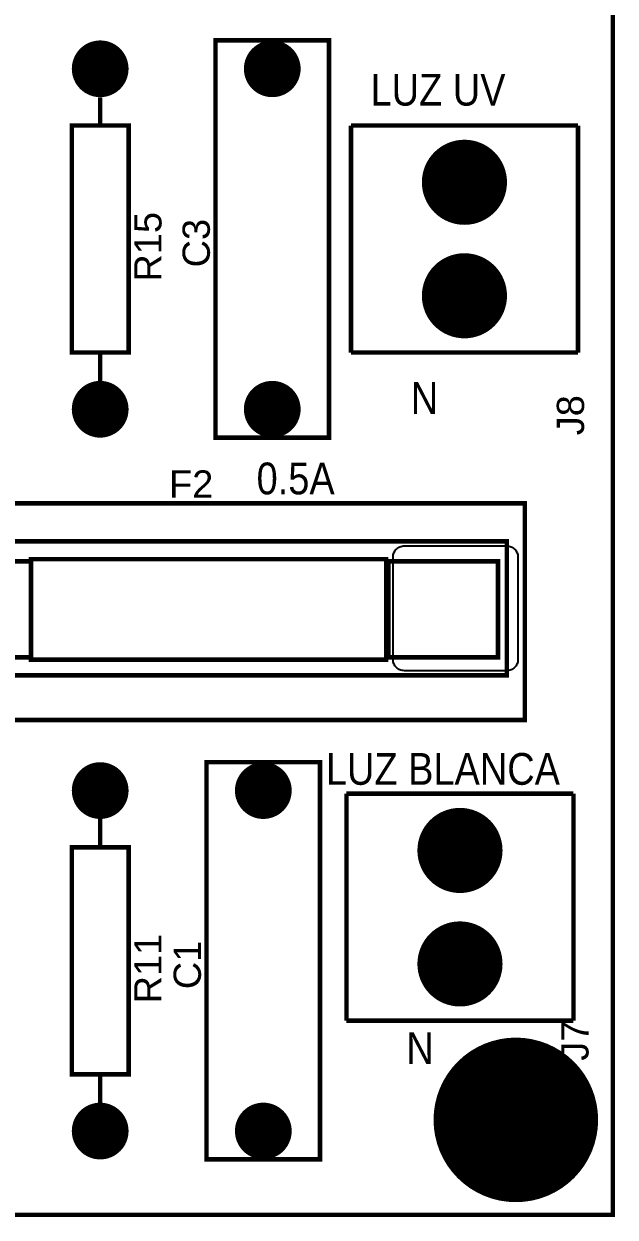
# Model space of a CAD drawing. Header units: inches. Extents: x -3.04 to 3.04, y -2.27 to 2.27.
# Drawn here: x 2.001 to 3.042, y -2.267 to -0.164 of the extents above; entities that cross this region are included whole.
import ezdxf

# ---------------------------------------------------------------- set-up
doc = ezdxf.new("R2010")
doc.units = ezdxf.units.IN
doc.layers.get('0').update_dxf_attribs({"linetype": 'CONTINUOUS'})

# ---------------------------------------------------------------- blocks, each defined once
blk = doc.blocks.new('EPAD')
at = {"const_width": 0.5}
blk.add_lwpolyline([(-0.25, 0, 1), (0.25, 0, 1)], format="xyb", close=True, dxfattribs=at)

msp = doc.modelspace()

# ---------------------------------------------------------------- linework, layer by layer
at = {"const_width": 0.008}
for points in [[(-2.896492, -2.262827), (3.038224, -2.262827), (3.038224, 2.262827), (-2.896492, 2.262827), (-2.896492, -2.262827)], [(-2.896492, -2.262827), (3.038224, -2.262827), (3.038224, 2.262827), (-2.896492, 2.262827), (-2.896492, -2.262827)], [(-2.896492, -2.262827), (3.038224, -2.262827), (3.038224, 2.262827), (-2.896492, 2.262827), (-2.896492, -2.262827)], [(2.338154, -0.893165), (2.538154, -0.893165), (2.538154, -0.193165), (2.338154, -0.193165), (2.338154, -0.893165)], [(2.338154, -0.893165), (2.538154, -0.893165), (2.538154, -0.193165), (2.338154, -0.193165), (2.338154, -0.893165)], [(2.338154, -0.893165), (2.538154, -0.893165), (2.538154, -0.193165), (2.338154, -0.193165), (2.338154, -0.893165)], [(2.135004, -0.293165), (2.135004, -0.343165)], [(2.135004, -0.293165), (2.135004, -0.343165)], [(2.135004, -0.293165), (2.135004, -0.343165)], [(2.085004, -0.743165), (2.185004, -0.743165), (2.185004, -0.343165), (2.085004, -0.343165), (2.085004, -0.743165)], [(2.085004, -0.743165), (2.185004, -0.743165), (2.185004, -0.343165), (2.085004, -0.343165), (2.085004, -0.743165)], [(2.085004, -0.743165), (2.185004, -0.743165), (2.185004, -0.343165), (2.085004, -0.343165), (2.085004, -0.743165)], [(2.976736, -0.343165), (2.576736, -0.343165)], [(2.576736, -0.343165), (2.576736, -0.743165)], [(2.976736, -0.343165), (2.576736, -0.343165)], [(2.576736, -0.343165), (2.576736, -0.743165)], [(2.976736, -0.343165), (2.576736, -0.343165)], [(2.576736, -0.343165), (2.576736, -0.743165)], [(2.976736, -0.343165), (2.976736, -0.743165)], [(2.976736, -0.343165), (2.976736, -0.743165)], [(2.976736, -0.343165), (2.976736, -0.743165)], [(2.135004, -0.743165), (2.135004, -0.793165)], [(2.135004, -0.743165), (2.135004, -0.793165)], [(2.135004, -0.743165), (2.135004, -0.793165)], [(2.976736, -0.743165), (2.576736, -0.743165)], [(2.976736, -0.743165), (2.576736, -0.743165)], [(2.976736, -0.743165), (2.576736, -0.743165)], [(1.729492, -1.390716), (2.883035, -1.390716), (2.883035, -1.008826), (1.729492, -1.008826), (1.729492, -1.390716)], [(1.729492, -1.390716), (2.883035, -1.390716), (2.883035, -1.008826), (1.729492, -1.008826), (1.729492, -1.390716)], [(1.729492, -1.390716), (2.883035, -1.390716), (2.883035, -1.008826), (1.729492, -1.008826), (1.729492, -1.390716)], [(1.764925, -1.311976), (2.851539, -1.311976), (2.851539, -1.075756), (1.764925, -1.075756), (1.764925, -1.311976)], [(1.764925, -1.311976), (2.851539, -1.311976), (2.851539, -1.075756), (1.764925, -1.075756), (1.764925, -1.311976)], [(1.764925, -1.311976), (2.851539, -1.311976), (2.851539, -1.075756), (1.764925, -1.075756), (1.764925, -1.311976)], [(1.780673, -1.28048), (2.012957, -1.28048), (2.012957, -1.111189), (1.780673, -1.111189), (1.780673, -1.28048)], [(1.780673, -1.28048), (2.012957, -1.28048), (2.012957, -1.111189), (1.780673, -1.111189), (1.780673, -1.28048)], [(1.780673, -1.28048), (2.012957, -1.28048), (2.012957, -1.111189), (1.780673, -1.111189), (1.780673, -1.28048)], [(2.012957, -1.284417), (2.638941, -1.284417), (2.638941, -1.107252), (2.012957, -1.107252), (2.012957, -1.284417)], [(2.012957, -1.284417), (2.638941, -1.284417), (2.638941, -1.107252), (2.012957, -1.107252), (2.012957, -1.284417)], [(2.012957, -1.284417), (2.638941, -1.284417), (2.638941, -1.107252), (2.012957, -1.107252), (2.012957, -1.284417)], [(2.642878, -1.28048), (2.835791, -1.28048), (2.835791, -1.111189), (2.642878, -1.111189), (2.642878, -1.28048)], [(2.642878, -1.28048), (2.835791, -1.28048), (2.835791, -1.111189), (2.642878, -1.111189), (2.642878, -1.28048)], [(2.642878, -1.28048), (2.835791, -1.28048), (2.835791, -1.111189), (2.642878, -1.111189), (2.642878, -1.28048)], [(2.322406, -2.165126), (2.522406, -2.165126), (2.522406, -1.465126), (2.322406, -1.465126), (2.322406, -2.165126)], [(2.322406, -2.165126), (2.522406, -2.165126), (2.522406, -1.465126), (2.322406, -1.465126), (2.322406, -2.165126)], [(2.322406, -2.165126), (2.522406, -2.165126), (2.522406, -1.465126), (2.322406, -1.465126), (2.322406, -2.165126)], [(2.968862, -1.520637), (2.568862, -1.520637)], [(2.568862, -1.520637), (2.568862, -1.920637)], [(2.968862, -1.520637), (2.568862, -1.520637)], [(2.568862, -1.520637), (2.568862, -1.920637)], [(2.968862, -1.520637), (2.568862, -1.520637)], [(2.568862, -1.520637), (2.568862, -1.920637)], [(2.968862, -1.520637), (2.968862, -1.920637)], [(2.968862, -1.520637), (2.968862, -1.920637)], [(2.968862, -1.520637), (2.968862, -1.920637)], [(2.135004, -1.565126), (2.135004, -1.615126)], [(2.135004, -1.565126), (2.135004, -1.615126)], [(2.135004, -1.565126), (2.135004, -1.615126)], [(2.085004, -2.015126), (2.185004, -2.015126), (2.185004, -1.615126), (2.085004, -1.615126), (2.085004, -2.015126)], [(2.085004, -2.015126), (2.185004, -2.015126), (2.185004, -1.615126), (2.085004, -1.615126), (2.085004, -2.015126)], [(2.085004, -2.015126), (2.185004, -2.015126), (2.185004, -1.615126), (2.085004, -1.615126), (2.085004, -2.015126)], [(2.968862, -1.920637), (2.568862, -1.920637)], [(2.968862, -1.920637), (2.568862, -1.920637)], [(2.968862, -1.920637), (2.568862, -1.920637)], [(2.135004, -2.015126), (2.135004, -2.065126)], [(2.135004, -2.015126), (2.135004, -2.065126)], [(2.135004, -2.015126), (2.135004, -2.065126)]]:
    msp.add_lwpolyline(points, dxfattribs=at)
msp.add_lwpolyline([(2.670988, -1.083866), (2.850988, -1.083866), (2.853067, -1.083967), (2.855078, -1.084264), (2.857011, -1.084747), (2.858859, -1.085409), (2.860612, -1.086239), (2.86226, -1.087228), (2.863795, -1.088367), (2.865207, -1.089647), (2.866487, -1.091059), (2.867626, -1.092594), (2.868615, -1.094242), (2.869445, -1.095994), (2.870107, -1.097843), (2.87059, -1.099776), (2.870887, -1.101787), (2.870988, -1.103866), (2.870988, -1.283866), (2.870887, -1.285944), (2.87059, -1.287955), (2.870107, -1.289889), (2.869445, -1.291737), (2.868615, -1.293489), (2.867626, -1.295138), (2.866487, -1.296672), (2.865207, -1.298085), (2.863795, -1.299365), (2.86226, -1.300504), (2.860612, -1.301493), (2.858859, -1.302323), (2.857011, -1.302984), (2.855078, -1.303468), (2.853067, -1.303765), (2.850988, -1.303866), (2.670988, -1.303866), (2.668909, -1.303765), (2.666899, -1.303468), (2.664965, -1.302984), (2.663117, -1.302323), (2.661365, -1.301493), (2.659716, -1.300504), (2.658181, -1.299365), (2.656769, -1.298085), (2.655489, -1.296672), (2.65435, -1.295138), (2.653361, -1.293489), (2.652531, -1.291737), (2.65187, -1.289889), (2.651386, -1.287955), (2.651089, -1.285944), (2.650988, -1.283866), (2.650988, -1.103866), (2.651089, -1.101787), (2.651386, -1.099776), (2.65187, -1.097843), (2.652531, -1.095994), (2.653361, -1.094242), (2.65435, -1.092594), (2.655489, -1.091059), (2.656769, -1.089647), (2.658181, -1.088367), (2.659716, -1.087228), (2.661365, -1.086239), (2.663117, -1.085409), (2.664965, -1.084747), (2.666899, -1.084264), (2.668909, -1.083967), (2.670988, -1.083866)], close=True)

# ---------------------------------------------------------------- block references
for p, xscale, yscale in [((2.135004, -0.243165), 0.1, 0.1), ((2.438154, -0.243165), 0.1, 0.1), ((2.776736, -0.443165), 0.15, 0.15), ((2.776736, -0.643165), 0.15, 0.15), ((2.135004, -0.843165), 0.1, 0.1), ((2.438154, -0.843165), 0.1, 0.1), ((2.135004, -1.515126), 0.1, 0.1), ((2.422406, -1.515126), 0.1, 0.1), ((2.768862, -1.620637), 0.15, 0.15), ((2.768862, -1.820637), 0.15, 0.15), ((2.867287, -2.095441), 0.29, 0.29), ((2.135004, -2.115126), 0.1, 0.1), ((2.422406, -2.115126), 0.1, 0.1)]:
    msp.add_blockref('EPAD', p, dxfattribs=dict(xscale=xscale, yscale=yscale))

# ---------------------------------------------------------------- texts
for s, height, width, p in [('LUZ UV', 0.056, 0.892857, (2.611382, -0.308047)), ('LUZ UV', 0.056, 0.892857, (2.611382, -0.308047)), ('LUZ UV', 0.056, 0.892857, (2.611382, -0.308047)), ('N', 0.056, 0.892857, (2.682248, -0.851354)), ('N', 0.056, 0.892857, (2.682248, -0.851354)), ('N', 0.056, 0.892857, (2.682248, -0.851354)), ('0.5A', 0.056, 0.892857, (2.410594, -0.993086)), ('0.5A', 0.056, 0.892857, (2.410594, -0.993086)), ('0.5A', 0.056, 0.892857, (2.410594, -0.993086)), ('F2', 0.048, 1.041667, (2.256264, -0.998826)), ('F2', 0.048, 1.041667, (2.256264, -0.998826)), ('F2', 0.048, 1.041667, (2.256264, -0.998826)), ('LUZ BLANCA', 0.056, 0.892857, (2.532642, -1.504897)), ('LUZ BLANCA', 0.056, 0.892857, (2.532642, -1.504897)), ('LUZ BLANCA', 0.056, 0.892857, (2.532642, -1.504897)), ('N', 0.056, 0.892857, (2.674374, -1.997023)), ('N', 0.056, 0.892857, (2.674374, -1.997023)), ('N', 0.056, 0.892857, (2.674374, -1.997023))]:
    msp.add_text(s, height=height, dxfattribs=dict(width=width)).set_placement(p)
at = {"width": 1.041667}
for s, p in [('R15', (2.243004, -0.618165)), ('R15', (2.243004, -0.618165)), ('R15', (2.243004, -0.618165)), ('C3', (2.328154, -0.593165)), ('C3', (2.328154, -0.593165)), ('C3', (2.328154, -0.593165)), ('J8', (2.987492, -0.888921)), ('J8', (2.987492, -0.888921)), ('J8', (2.987492, -0.888921)), ('R11', (2.243004, -1.890126)), ('R11', (2.243004, -1.890126)), ('R11', (2.243004, -1.890126)), ('C1', (2.312406, -1.865126)), ('C1', (2.312406, -1.865126)), ('C1', (2.312406, -1.865126)), ('J7', (2.995366, -1.99111)), ('J7', (2.995366, -1.99111)), ('J7', (2.995366, -1.99111))]:
    msp.add_text(s, height=0.048, rotation=90, dxfattribs=at).set_placement(p)

doc.saveas('drawing.dxf')
